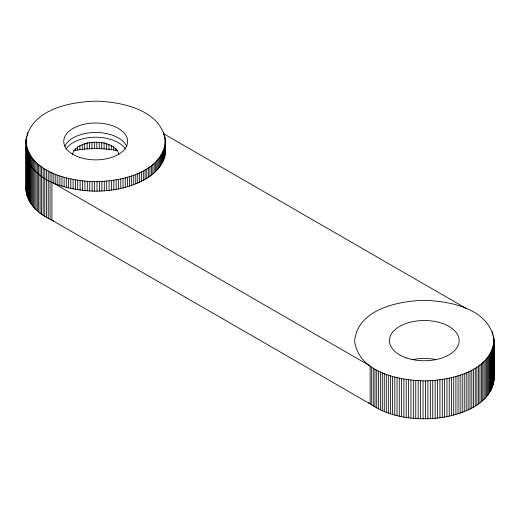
<?xml version="1.0" encoding="UTF-8"?>
<svg xmlns="http://www.w3.org/2000/svg" width="520" height="520" viewBox="0 0 520 520"><rect width="100%" height="100%" fill="white"/><g stroke="black" fill="none" stroke-linecap="round" stroke-linejoin="round"><path stroke-width="0.78" d="M494 339.963C491.354 371.534 451.295 380.12 425.464 380.868C399.146 380.536 359.144 372.756 354.607 341.302C357.247 309.725 397.312 301.145 423.144 300.391C449.462 300.722 489.463 308.503 494 339.963L494 379.308C491.524 402.935 464.99 413.354 444.626 417.072C418.853 421.219 390.273 418.36 368.596 402.766M494 379.308L493.747 337.155M26 140.784C30.505 109.323 70.505 101.53 96.817 101.185C122.655 101.933 162.721 110.494 165.399 142.071C160.894 173.531 120.887 181.324 94.581 181.669C68.744 180.921 28.678 172.354 26 140.784L26.006 189.618C26.819 204.997 40.807 215.436 53.827 221.033M26.247 147.466C25.201 180.83 68.477 190.58 94.581 191.152C111.976 191.217 129.792 187.974 145.06 179.328C151.171 175.773 156.852 171.203 160.81 165.282C165.965 158.191 165.887 149.006 165.392 140.667M26.247 185.406L26.006 189.618M73.677 150.677C88.12 147.934 103.084 147.921 117.526 150.644M163.261 133.549L466.297 308.51M51.909 182.228L370.091 365.931L370.091 403.878L51.909 220.168L51.909 172.738M165.133 147.349L165.399 151.554M493.916 338.559L493.909 380.712M493.74 344.168L493.74 382.115M493.5 335.757L493.5 337.37M493.48 345.566L493.48 383.513M493.142 346.957L493.142 384.904M492.739 332.982L492.739 334.601M492.719 348.341L492.719 386.288M492.238 331.611L492.238 333.223M492.213 349.713L492.213 387.66M491.621 351.078L491.621 389.025M490.945 352.43L490.945 390.371M490.191 353.762L490.191 391.709M489.359 355.082L489.359 393.029M488.449 356.388L488.449 394.329M487.454 357.669L487.454 395.61M486.388 358.93L486.388 396.877M485.245 360.172L485.245 398.112M484.022 361.387L484.022 399.328M482.736 362.576L482.736 400.524M481.371 363.74L481.371 401.687M479.941 364.878L479.941 402.818M478.439 365.982L478.439 403.929M476.873 367.055L476.873 405.002M475.241 368.101L475.241 406.049M473.551 369.109L473.551 407.056M471.803 370.084L471.803 408.031M469.989 371.026L469.989 408.967M468.124 371.93L468.124 409.871M466.206 372.788L466.206 410.735M464.237 373.613L464.237 411.56M462.222 374.4L462.222 412.347M460.154 375.141L460.154 413.088M458.049 375.843L458.049 413.79M455.897 376.506L455.897 414.447M453.713 377.117L453.713 415.064M451.484 377.689L451.484 415.636M449.228 378.216L449.228 416.156M446.94 378.697L446.94 416.637M444.626 379.125L444.626 417.072M442.286 379.516L442.286 417.456M439.926 379.853L439.926 417.794M437.548 380.14L437.548 418.087M435.149 380.387L435.149 418.327M432.738 380.582L432.738 418.522M430.32 380.725L430.32 418.672M427.895 380.822L427.895 418.769M425.464 380.868L425.464 418.815M423.026 380.868L423.026 418.815M420.596 380.816L420.596 418.762M418.171 380.718L418.171 418.665M415.753 380.569L415.753 418.516M413.341 380.374L413.341 418.321M410.943 380.126L410.943 418.074M408.564 379.834L408.564 417.781M406.204 379.496L406.204 417.437M403.865 379.106L403.865 417.053M401.55 378.671L401.55 416.618M399.269 378.19L399.269 416.137M397.013 377.663L397.013 415.61M394.791 377.091L394.791 415.031M392.606 376.474L392.606 414.421M390.455 375.81L390.455 413.757M388.349 375.109L388.349 413.056M386.288 374.368L386.288 412.308M384.274 373.581L384.274 411.522M382.304 372.749L382.304 410.696M380.387 371.885L380.387 409.832M378.528 370.981L378.528 408.928M376.721 370.038L376.721 407.986M374.972 369.063L374.972 407.01M373.282 368.056L373.282 405.997M371.657 367.01L371.657 404.95M165.308 139.263L165.315 152.958M165.133 137.859L165.152 154.362M164.873 136.461L164.873 138.047M164.899 146.276L164.899 157.372M164.56 147.667L164.56 157.151M164.106 133.692L164.106 135.272M164.144 149.052L164.144 158.535M163.599 132.314L163.599 133.9M163.644 150.423L163.644 159.906M163.059 151.788L163.059 161.272M162.39 153.14L162.39 162.624M161.642 154.472L161.642 163.963M160.81 155.792L160.81 165.282M159.906 157.099L159.906 166.582M158.919 158.379L158.919 167.869M157.852 159.647L157.852 169.13M156.715 160.888L156.715 170.372M155.5 162.103L155.5 171.594M154.213 163.299L154.213 172.783M152.854 164.463L152.854 173.947M151.43 165.601L151.43 175.084M149.935 166.706L149.935 176.196M148.376 167.785L148.376 177.275M146.751 168.831L146.751 178.315M145.06 169.845L145.06 179.328M143.312 170.82L143.312 180.303M141.505 171.763L141.505 181.246M139.646 172.666L139.646 182.15M137.728 173.531L137.728 183.02M135.766 174.363L135.766 183.846M133.751 175.149L133.751 184.633M131.684 175.897L131.684 185.38M129.584 176.599L129.584 186.082M127.433 177.261L127.433 186.745M125.249 177.879L125.249 187.363M123.026 178.451L123.026 187.935M120.77 178.978L120.77 188.461M118.489 179.458L118.489 188.948M116.174 179.894L116.174 189.384M115.986 148.74L115.986 150.352M113.835 180.284L113.835 189.774M113.646 146.738L113.646 149.968M111.475 180.629L111.475 190.112M111.28 145.594L111.28 149.63M109.096 180.921L109.096 190.405M108.901 144.495L108.901 149.338M106.704 181.168L106.704 190.651M106.502 143.448L106.502 149.097M104.292 181.363L104.292 190.853M104.091 142.448L104.091 148.902M101.874 181.513L101.874 191.003M101.673 142.298L101.673 148.759M99.45 181.617L99.45 191.1M99.249 142.207L99.249 148.662M97.013 181.662L97.013 191.152M96.817 142.155L96.817 148.616M94.581 181.669L94.581 191.152M94.38 142.162L94.38 148.616M92.151 181.617L92.151 191.107M91.949 142.214L91.949 148.668M89.726 181.525L89.726 191.009M89.525 142.311L89.525 148.772M87.302 181.376L87.302 190.866M87.106 142.46L87.106 148.922M84.89 181.188L84.89 190.671M84.695 143.462L84.695 149.117M82.498 180.941L82.498 190.431M82.297 144.521L82.297 149.363M80.112 180.655L80.112 190.138M79.918 145.62L79.918 149.656M77.753 180.317L77.753 189.8M77.558 146.77L77.558 150.001M75.413 179.933L75.413 189.417M75.225 148.772L75.225 150.384M73.099 179.498L73.099 188.981M70.811 179.017L70.811 188.506M68.555 178.497L68.555 187.98M66.332 177.925L66.332 187.415M64.142 177.314L64.142 186.797M61.991 176.65L61.991 186.141M59.884 175.955L59.884 185.439M57.818 175.208L57.818 184.697M55.796 174.428L55.796 183.911M53.827 173.602L53.827 183.086M50.044 171.841L50.044 219.271M48.23 170.898L48.23 218.328M46.482 169.923L46.482 217.353M44.785 168.916L44.785 216.346M43.154 167.875L43.154 215.306M41.587 166.797L41.587 214.227M40.086 165.691L40.086 213.122M38.656 164.56L38.656 211.984M37.291 163.397L37.291 210.821M35.997 162.201L35.997 209.631M34.782 160.986L34.782 208.416M33.638 159.751L33.638 207.181M32.565 158.49L32.565 205.92M31.571 157.203L31.571 204.633M30.654 155.903L30.654 203.333M29.822 154.583L29.822 202.014M29.068 153.251L29.068 200.681M28.392 151.899L28.392 199.329M27.755 132.431L27.755 134.011M27.801 150.534L27.801 197.964M27.294 149.162L27.294 196.593M27.255 133.803L27.255 135.382M26.864 147.778L26.864 195.208M26.52 146.387L26.52 193.817M26.501 136.578L26.501 138.157M26.247 137.976L26.266 192.419M26.085 139.38L26.091 191.022M411.983 359.749A34.853 20.124 0 0 1 435.819 359.58M72.52 154.733A23.238 13.416 0 0 1 95.27 142.24A23.238 13.416 0 0 1 118.807 154.245M65.761 149.22A31.948 18.447 0 0 1 95.381 137.209A31.948 18.447 0 0 1 125.411 148.876M64.76 146.315A31.948 18.447 0 0 1 95.934 132.47A31.948 18.447 0 0 1 126.757 146.582M406.198 357.825A34.853 20.124 0 0 0 459.147 341.088A34.853 20.124 0 0 0 407.563 322.978A34.853 20.124 0 0 0 406.198 357.825M79.521 157.333A31.948 18.447 0 0 0 127.647 141.564A31.948 18.447 0 0 0 79.93 125.385A31.948 18.447 0 0 0 79.521 157.333"/></g></svg>
